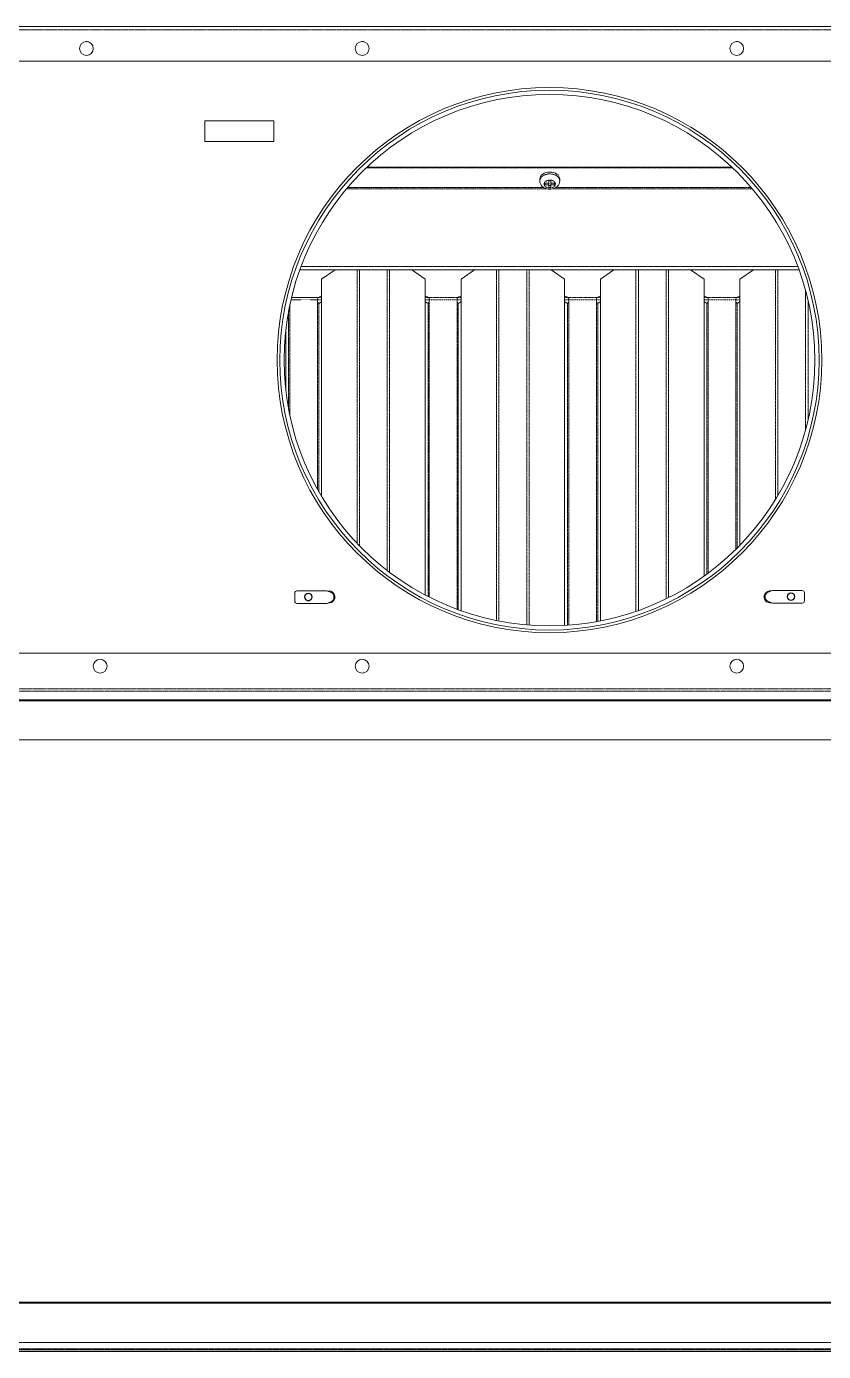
# Model space of a CAD drawing. Header units: millimetres. Extents: x 46989 to 543236, y 252623 to 526638.
# Drawn here: x 138321 to 148725, y 509315 to 526595 of the extents above; entities that cross this region are included whole.
import ezdxf

# ---------------------------------------------------------------- set-up
doc = ezdxf.new("R2010")
doc.units = ezdxf.units.MM
doc.linetypes.add('PHANTOM', pattern=[20, 10, -2, 2, -2, 2, -2])

msp = doc.modelspace()

# ---------------------------------------------------------------- linework, layer by layer
at = {"color": 7, "linetype": 'PHANTOM', "lineweight": 13, "ltscale": 0.03937}
for p, q in [((127954, 526552), (162349, 526552)), ((147539, 524752), (142757, 524752)), ((147529, 524761), (142766, 524761)), ((142500, 524480), (145104, 524480)), ((142514, 524496), (145071, 524496)), ((145199, 524480), (147795, 524480)), ((145233, 524496), (147782, 524496)), ((141905, 523467), (148390, 523467)), ((142637, 519857), (142637, 523423)), ((142668, 519825), (142668, 523423)), ((143031, 519501), (143031, 523423)), ((143062, 519477), (143062, 523423)), ((144457, 518849), (144457, 523423)), ((144488, 518843), (144488, 523423)), ((144851, 518792), (144851, 523423)), ((144882, 518790), (144882, 523423)), ((146277, 518969), (146277, 523423)), ((146308, 518979), (146308, 523423)), ((146671, 519133), (146671, 523423)), ((146703, 519148), (146703, 523423)), ((148097, 520426), (148097, 523423)), ((148128, 520477), (148128, 523423)), ((148492, 521337), (148492, 523152)), ((141758, 521525), (141758, 522964)), ((142122, 520556), (142122, 523010)), ((142138, 520528), (142138, 522987)), ((143563, 519163), (143563, 522987)), ((143578, 519155), (143578, 523010)), ((143942, 518996), (143942, 523010)), ((143958, 518990), (143958, 522987)), ((145383, 518787), (145383, 522987)), ((145399, 518789), (145399, 523010)), ((145762, 518834), (145762, 523010)), ((145778, 518837), (145778, 522987)), ((147203, 519455), (147203, 522987)), ((147219, 519466), (147219, 523010)), ((147582, 519779), (147582, 523010)), ((147598, 519795), (147598, 522987)), ((148523, 521460), (148523, 523029)), ((141742, 521604), (141742, 522885)), ((127917, 517927), (162387, 517927)), ((127939, 517958), (162365, 517958)), ((127917, 509348), (162387, 509348))]:
    msp.add_line(p, q, dxfattribs=at)
at = {"color": 7, "lineweight": 13, "ltscale": 0.03937}
for p, q in [((128367, 526595), (161937, 526595)), ((127954, 526143), (162349, 526143)), ((141548, 525366), (140648, 525366)), ((140648, 525096), (141548, 525096)), ((141889, 523423), (148406, 523423)), ((142173, 520467), (142173, 523302)), ((143525, 519183), (143525, 523302)), ((143994, 518977), (143994, 523302)), ((145346, 518785), (145346, 523302)), ((145814, 518844), (145814, 523302)), ((147166, 519428), (147166, 523302)), ((147634, 519831), (147634, 523302)), ((141705, 521850), (141705, 522639)), ((129939, 518422), (160366, 518422)), ((160541, 517800), (129764, 517800)), ((160541, 517814), (129765, 517814)), ((129764, 517291), (160541, 517291)), ((160540, 509958), (129763, 509958)), ((160540, 509944), (129763, 509944)), ((127917, 509335), (162387, 509335)), ((160544, 509335), (129761, 509335)), ((129763, 509434), (160540, 509434)), ((160540, 509315), (129764, 509315))]:
    msp.add_line(p, q, dxfattribs=at)
at = {"color": 7, "lineweight": 13, "ltscale": 0.009375}
for p, q in [((140648, 525096), (140648, 525366)), ((141548, 525366), (141548, 525096))]:
    msp.add_line(p, q, dxfattribs=at)
at = {"color": 7, "lineweight": 13, "ltscale": 0.000830943}
msp.add_line((145022, 524605), (145022, 524581), dxfattribs=at)
at = {"color": 7, "lineweight": 13, "ltscale": 0.000707191}
for p, q in [((145089, 524551), (145089, 524531)), ((145138, 524531), (145138, 524551)), ((145215, 524531), (145215, 524551))]:
    msp.add_line(p, q, dxfattribs=at)
at = {"color": 7, "lineweight": 13, "ltscale": 0.001687}
for p, q in [((145138, 524551), (145089, 524551)), ((145089, 524531), (145138, 524531)), ((145215, 524551), (145166, 524551)), ((145166, 524531), (145215, 524531))]:
    msp.add_line(p, q, dxfattribs=at)
at = {"color": 7, "lineweight": 13, "ltscale": 0.001193}
for p, q in [((145138, 524586), (145138, 524551)), ((145138, 524531), (145138, 524497)), ((145166, 524551), (145166, 524586)), ((145166, 524497), (145166, 524531))]:
    msp.add_line(p, q, dxfattribs=at)
at = {"color": 7, "lineweight": 13, "ltscale": 0.001}
for p, q in [((145166, 524586), (145138, 524586)), ((145138, 524522), (145166, 524522)), ((145138, 524497), (145166, 524497))]:
    msp.add_line(p, q, dxfattribs=at)
at = {"color": 7, "lineweight": 13, "ltscale": 2.70333e-05}
msp.add_line((145151, 524473), (145152, 524473), dxfattribs=at)
at = {"color": 7, "lineweight": 13, "ltscale": 0.000883928}
msp.add_line((145166, 524531), (145166, 524556), dxfattribs=at)
at = {"color": 7, "lineweight": 13, "ltscale": 0.000830703}
msp.add_line((145282, 524605), (145282, 524581), dxfattribs=at)
at = {"color": 7, "lineweight": 13, "ltscale": 0.007416}
for p, q in [((142349, 523423), (142173, 523302)), ((143525, 523302), (143350, 523423)), ((144169, 523423), (143994, 523302)), ((145346, 523302), (145170, 523423)), ((145989, 523423), (145814, 523302)), ((147166, 523302), (146990, 523423)), ((147809, 523423), (147634, 523302))]:
    msp.add_line(p, q, dxfattribs=at)
at = {"color": 7, "linetype": 'PHANTOM', "lineweight": 13, "ltscale": 0.012108}
msp.add_line((142122, 523031), (141773, 523031), dxfattribs=at)
at = {"color": 7, "linetype": 'PHANTOM', "lineweight": 13, "ltscale": 0.01216}
msp.add_line((142131, 523062), (141781, 523062), dxfattribs=at)
at = {"color": 7, "lineweight": 13, "ltscale": 0.000460167}
for p, q in [((142122, 523031), (142122, 523044)), ((143578, 523031), (143578, 523044)), ((143942, 523031), (143942, 523044)), ((145399, 523031), (145399, 523044)), ((145762, 523031), (145762, 523044)), ((147219, 523031), (147219, 523044)), ((147582, 523031), (147582, 523044))]:
    msp.add_line(p, q, dxfattribs=at)
at = {"color": 7, "linetype": 'PHANTOM', "lineweight": 13, "ltscale": 0.001791}
for p, q in [((142122, 523031), (142173, 523031)), ((143942, 523031), (143994, 523031)), ((145762, 523031), (145814, 523031)), ((147582, 523031), (147634, 523031))]:
    msp.add_line(p, q, dxfattribs=at)
at = {"color": 7, "lineweight": 13, "ltscale": 0.000739751}
for p, q in [((142122, 523010), (142122, 523031)), ((143578, 523010), (143578, 523031)), ((143942, 523010), (143942, 523031)), ((145399, 523010), (145399, 523031)), ((145762, 523010), (145762, 523031)), ((147219, 523010), (147219, 523031)), ((147582, 523010), (147582, 523031))]:
    msp.add_line(p, q, dxfattribs=at)
at = {"color": 7, "linetype": 'PHANTOM', "lineweight": 13, "ltscale": 0.001452}
for p, q in [((142132, 523063), (142173, 523063)), ((143952, 523063), (143994, 523063)), ((145772, 523063), (145814, 523063)), ((147592, 523063), (147634, 523063))]:
    msp.add_line(p, q, dxfattribs=at)
at = {"color": 7, "lineweight": 13, "ltscale": 0.000906549}
msp.add_line((142152, 522993), (142173, 523008), dxfattribs=at)
at = {"color": 7, "lineweight": 13, "ltscale": 0.000291118}
for p, q in [((142173, 523074), (142165, 523074)), ((143994, 523074), (143985, 523074)), ((147634, 523074), (147625, 523074))]:
    msp.add_line(p, q, dxfattribs=at)
at = {"color": 7, "lineweight": 13, "ltscale": 0.00034113}
msp.add_line((143535, 523074), (143525, 523074), dxfattribs=at)
at = {"color": 7, "linetype": 'PHANTOM', "lineweight": 13, "ltscale": 0.001502}
for p, q in [((143525, 523063), (143569, 523063)), ((145346, 523063), (145389, 523063)), ((147166, 523063), (147209, 523063))]:
    msp.add_line(p, q, dxfattribs=at)
at = {"color": 7, "linetype": 'PHANTOM', "lineweight": 13, "ltscale": 0.001841}
for p, q in [((143525, 523031), (143578, 523031)), ((145346, 523031), (145399, 523031)), ((147166, 523031), (147219, 523031))]:
    msp.add_line(p, q, dxfattribs=at)
at = {"color": 7, "lineweight": 13, "ltscale": 0.000967364}
msp.add_line((143525, 523009), (143548, 522993), dxfattribs=at)
at = {"color": 7, "linetype": 'PHANTOM', "lineweight": 13, "ltscale": 0.013251}
for p, q in [((143951, 523062), (143569, 523062)), ((145771, 523062), (145390, 523062)), ((147591, 523062), (147210, 523062))]:
    msp.add_line(p, q, dxfattribs=at)
at = {"color": 7, "linetype": 'PHANTOM', "lineweight": 13, "ltscale": 0.012625}
for p, q in [((143942, 523031), (143578, 523031)), ((145762, 523031), (145399, 523031)), ((147582, 523031), (147219, 523031))]:
    msp.add_line(p, q, dxfattribs=at)
at = {"color": 7, "lineweight": 13, "ltscale": 0.000906574}
for p, q in [((143972, 522993), (143994, 523008)), ((145792, 522993), (145814, 523008)), ((147612, 522993), (147634, 523008))]:
    msp.add_line(p, q, dxfattribs=at)
at = {"color": 7, "lineweight": 13, "ltscale": 0.0003411}
for p, q in [((145355, 523074), (145346, 523074)), ((147175, 523074), (147166, 523074))]:
    msp.add_line(p, q, dxfattribs=at)
at = {"color": 7, "lineweight": 13, "ltscale": 0.00096734}
for p, q in [((145346, 523009), (145368, 522993)), ((147166, 523009), (147189, 522993))]:
    msp.add_line(p, q, dxfattribs=at)
at = {"color": 7, "lineweight": 13, "ltscale": 0.000291149}
msp.add_line((145814, 523074), (145805, 523074), dxfattribs=at)
at = {"color": 7, "lineweight": 13, "ltscale": 0.00368}
for p, q in [((141824, 519207), (141824, 519101)), ((148475, 519105), (148475, 519211))]:
    msp.add_line(p, q, dxfattribs=at)
at = {"color": 7, "lineweight": 13, "ltscale": 0.013534}
for p, q in [((142241, 519235), (141851, 519235)), ((148059, 519239), (148448, 519239)), ((142241, 519072), (141851, 519072)), ((148059, 519076), (148448, 519076))]:
    msp.add_line(p, q, dxfattribs=at)
at = {"color": 7, "lineweight": 13, "ltscale": 0.002104}
for p, q in [((142298, 519214), (142241, 519235)), ((148002, 519218), (148059, 519239)), ((142298, 519094), (142241, 519072)), ((148002, 519097), (148059, 519076))]:
    msp.add_line(p, q, dxfattribs=at)
at = {"color": 7, "lineweight": 13, "ltscale": 0.001659}
for p, q in [((142335, 519178), (142335, 519130)), ((147964, 519134), (147964, 519181))]:
    msp.add_line(p, q, dxfattribs=at)
at = {"color": 7, "lineweight": 13, "ltscale": 0.000959381}
msp.add_line((148286, 519206), (148314, 519206), dxfattribs=at)
at = {"color": 7, "lineweight": 13, "ltscale": 0.000959081}
msp.add_line((141986, 519105), (142014, 519105), dxfattribs=at)
at = {"color": 7, "lineweight": 13, "ltscale": 0.03937}
for points in [[(145022, 524581), (145024, 524562), (145030, 524543), (145040, 524526), (145054, 524510), (145070, 524496), (145091, 524485), (145113, 524478), (145136, 524474), (145151, 524473)], [(145282, 524581), (145280, 524562), (145274, 524543), (145264, 524525), (145250, 524509), (145233, 524496), (145212, 524485), (145190, 524478), (145167, 524474), (145152, 524473)], [(142131, 523062), (142126, 523058), (142123, 523052), (142122, 523044)], [(142122, 523010), (142123, 523002), (142125, 522996), (142131, 522989), (142138, 522987)], [(143563, 522987), (143567, 522988), (143571, 522991), (143576, 522999), (143578, 523010)], [(143578, 523044), (143577, 523051), (143574, 523058), (143569, 523062)], [(143951, 523062), (143946, 523058), (143943, 523052), (143942, 523044)], [(143942, 523010), (143943, 523002), (143946, 522996), (143951, 522989), (143958, 522987)], [(145383, 522987), (145387, 522988), (145391, 522991), (145396, 522999), (145399, 523010)], [(145399, 523044), (145397, 523051), (145394, 523058), (145390, 523062)], [(145771, 523062), (145766, 523058), (145764, 523052), (145762, 523044)], [(145762, 523010), (145763, 523002), (145766, 522996), (145772, 522989), (145778, 522987)], [(147203, 522987), (147207, 522988), (147211, 522991), (147217, 522999), (147219, 523010)], [(147219, 523044), (147218, 523051), (147214, 523058), (147210, 523062)], [(147591, 523062), (147587, 523058), (147584, 523052), (147582, 523044)], [(147582, 523010), (147583, 523002), (147586, 522996), (147592, 522989), (147598, 522987)]]:
    msp.add_lwpolyline(points, dxfattribs=at)
for centre, radius in [((139103, 526309), 90), ((142703, 526309), 90), ((147592, 526309), 90), ((145148, 522244), 3555), ((145148, 522244), 3520), ((145148, 522244), 3465), ((142000, 519154), 50.4), ((142000, 519154), 45), ((148300, 519158), 50.4), ((148300, 519158), 45), ((139283, 518252), 90), ((142703, 518252), 90), ((147592, 518252), 90)]:
    msp.add_circle(centre, radius, dxfattribs=at)
for centre, radius, start, end in [((139108, 526343), 56.2, 65.6705, 100.3146), ((142708, 526343), 56.2, 65.6705, 100.3146), ((147596, 526343), 56.2, 65.6705, 100.3146), ((141851, 519208), 27, 90, 183.5207), ((142268, 519156), 78.5, 261.7828, 103.2493), ((142270, 519154), 67.5, 49.5741, 80.9741), ((142274, 519151), 67.1, 23.2112, 69.1765), ((142274, 519156), 67.1, 290.8235, 336.7888), ((142270, 519154), 67.5, 346.1659, 13.8341), ((148028, 519156), 78.5, 79.643, 285.1234), ((148030, 519158), 67.5, 166.1659, 193.8341), ((148026, 519155), 67.1, 110.8235, 156.7889), ((148026, 519160), 67.1, 203.2111, 249.1765), ((148030, 519158), 67.5, 99.0259, 130.4259), ((148448, 519212), 27, 356.4793, 90), ((141851, 519099), 27, 176.4793, 270), ((142270, 519154), 67.5, 279.0259, 310.4259), ((148030, 519158), 67.5, 229.5741, 260.9741), ((148448, 519103), 27, 270, 3.5207)]:
    msp.add_arc(centre, radius, start, end, dxfattribs=at)
for centre, major_axis, ratio, start_param, end_param in [((145152, 524605), (-130, 0), 0.707107, 3.141593, 6.283185), ((142165, 523044), (43.2, 0), 0.692147, 1.570951, 2.483626), ((142152, 523024), (-24.6, -35.5), 0.510454, 0.447557, 0.936378), ((143535, 523044), (43.2, 0), 0.692178, 0.658045, 1.570719), ((143548, 523024), (24.6, -35.5), 0.510454, 5.346807, 5.835629), ((143985, 523044), (43.2, 0), 0.692147, 1.570951, 2.483626), ((143972, 523024), (-24.6, -35.5), 0.510454, 0.447557, 0.936378), ((145355, 523044), (43.2, 0), 0.692178, 0.658045, 1.570719), ((145368, 523024), (24.6, -35.5), 0.510454, 5.346807, 5.835629), ((145805, 523044), (43.2, 0), 0.692147, 1.570951, 2.483626), ((145792, 523024), (-24.6, -35.5), 0.510454, 0.447557, 0.936378), ((147175, 523044), (43.2, 0), 0.692178, 0.658045, 1.570719), ((147189, 523024), (24.6, -35.5), 0.510454, 5.346807, 5.835629), ((147625, 523044), (43.2, 0), 0.692147, 1.570951, 2.483626), ((147612, 523024), (-24.6, -35.5), 0.510454, 0.447557, 0.936378)]:
    msp.add_ellipse(centre, major_axis=major_axis, ratio=ratio, start_param=start_param, end_param=end_param, dxfattribs=at)
at = {"color": 7, "linetype": 'PHANTOM', "lineweight": 13, "ltscale": 0.03937}
for centre, major_axis, start_param, end_param in [((145152, 524581), (-130, 0), 3.141614, 6.283206), ((145152, 524541), (-73.4, 0), 4.705503, 10.988688)]:
    msp.add_ellipse(centre, major_axis=major_axis, ratio=0.707107, start_param=start_param, end_param=end_param, dxfattribs=at)

doc.saveas('drawing.dxf')
